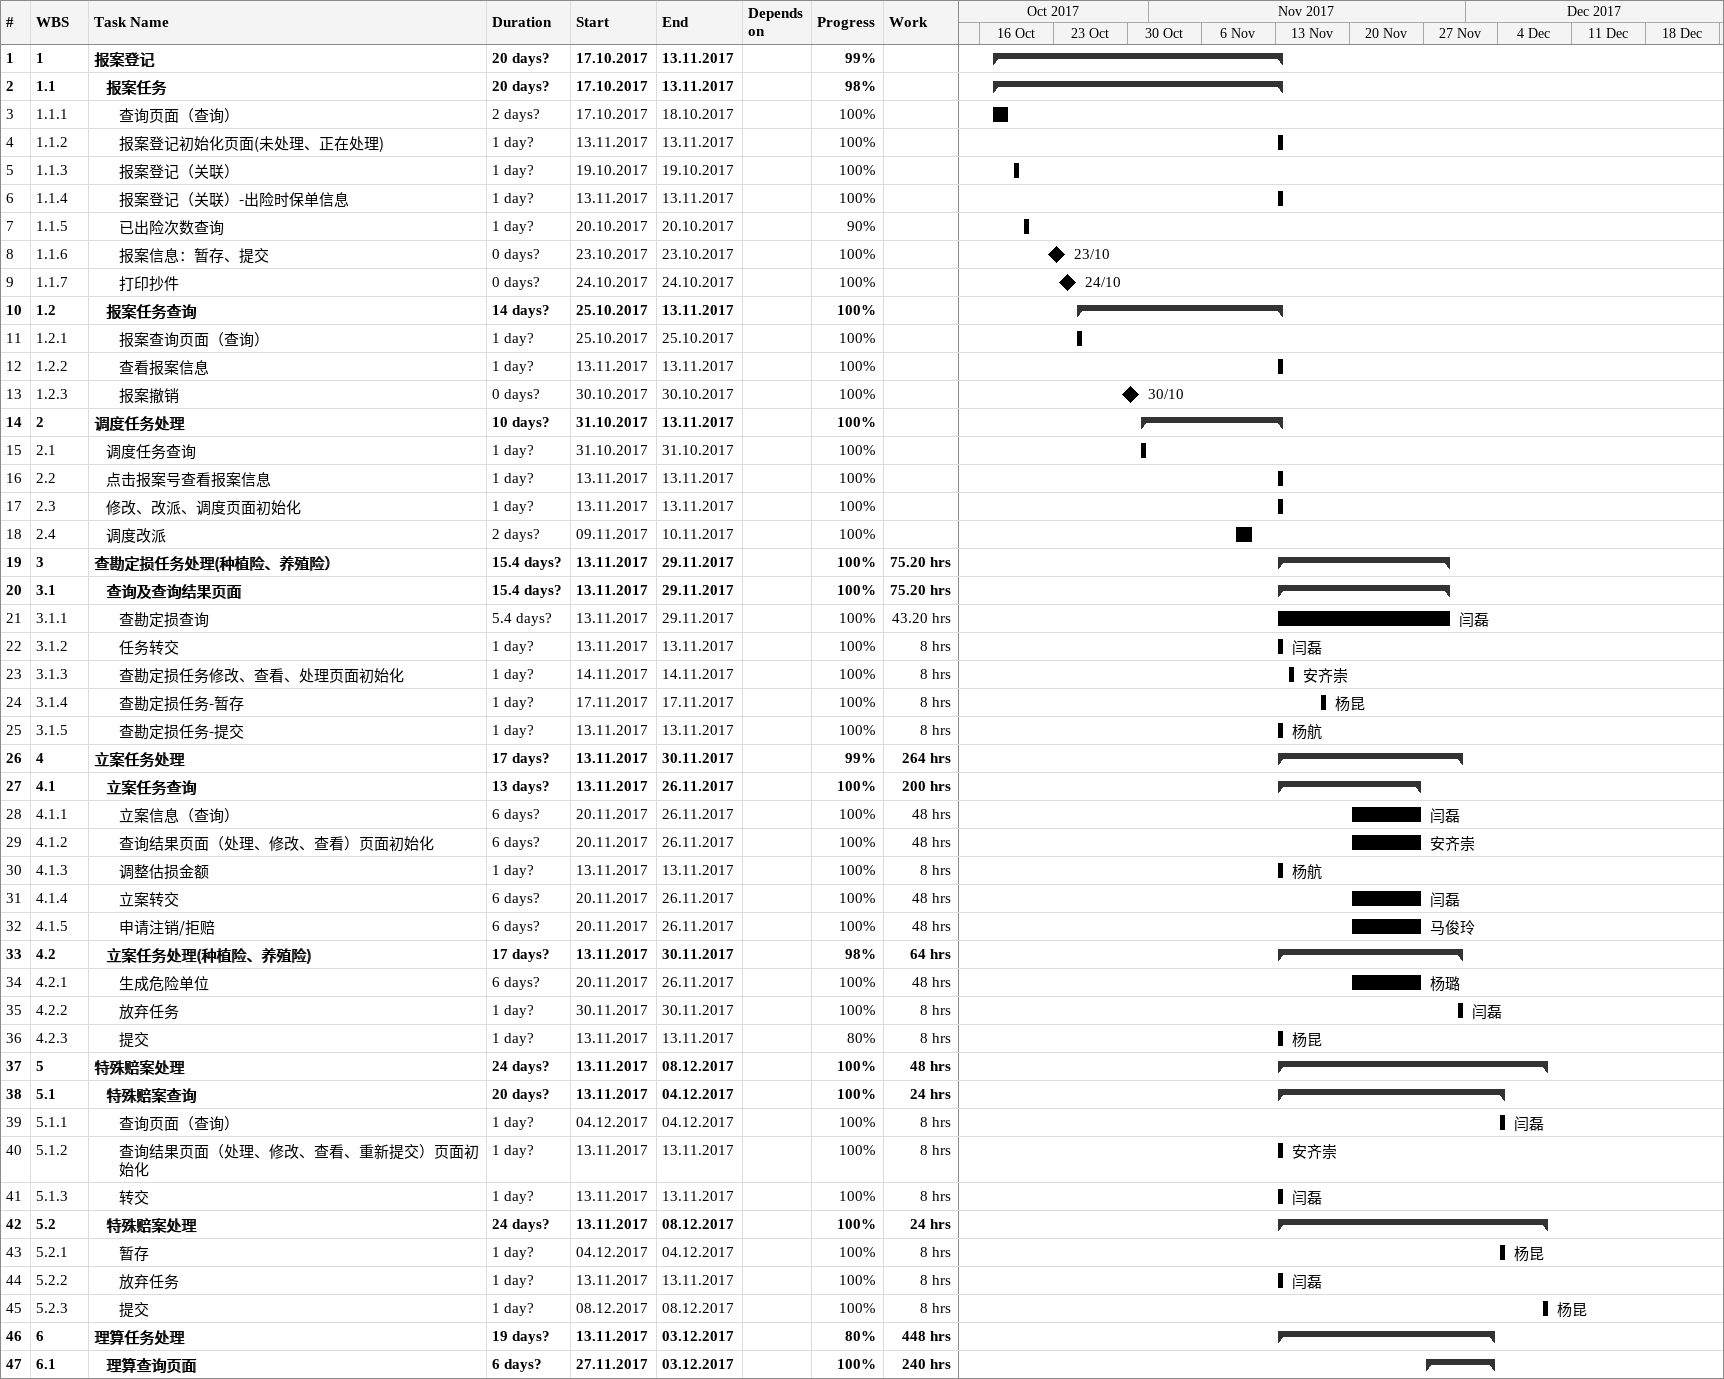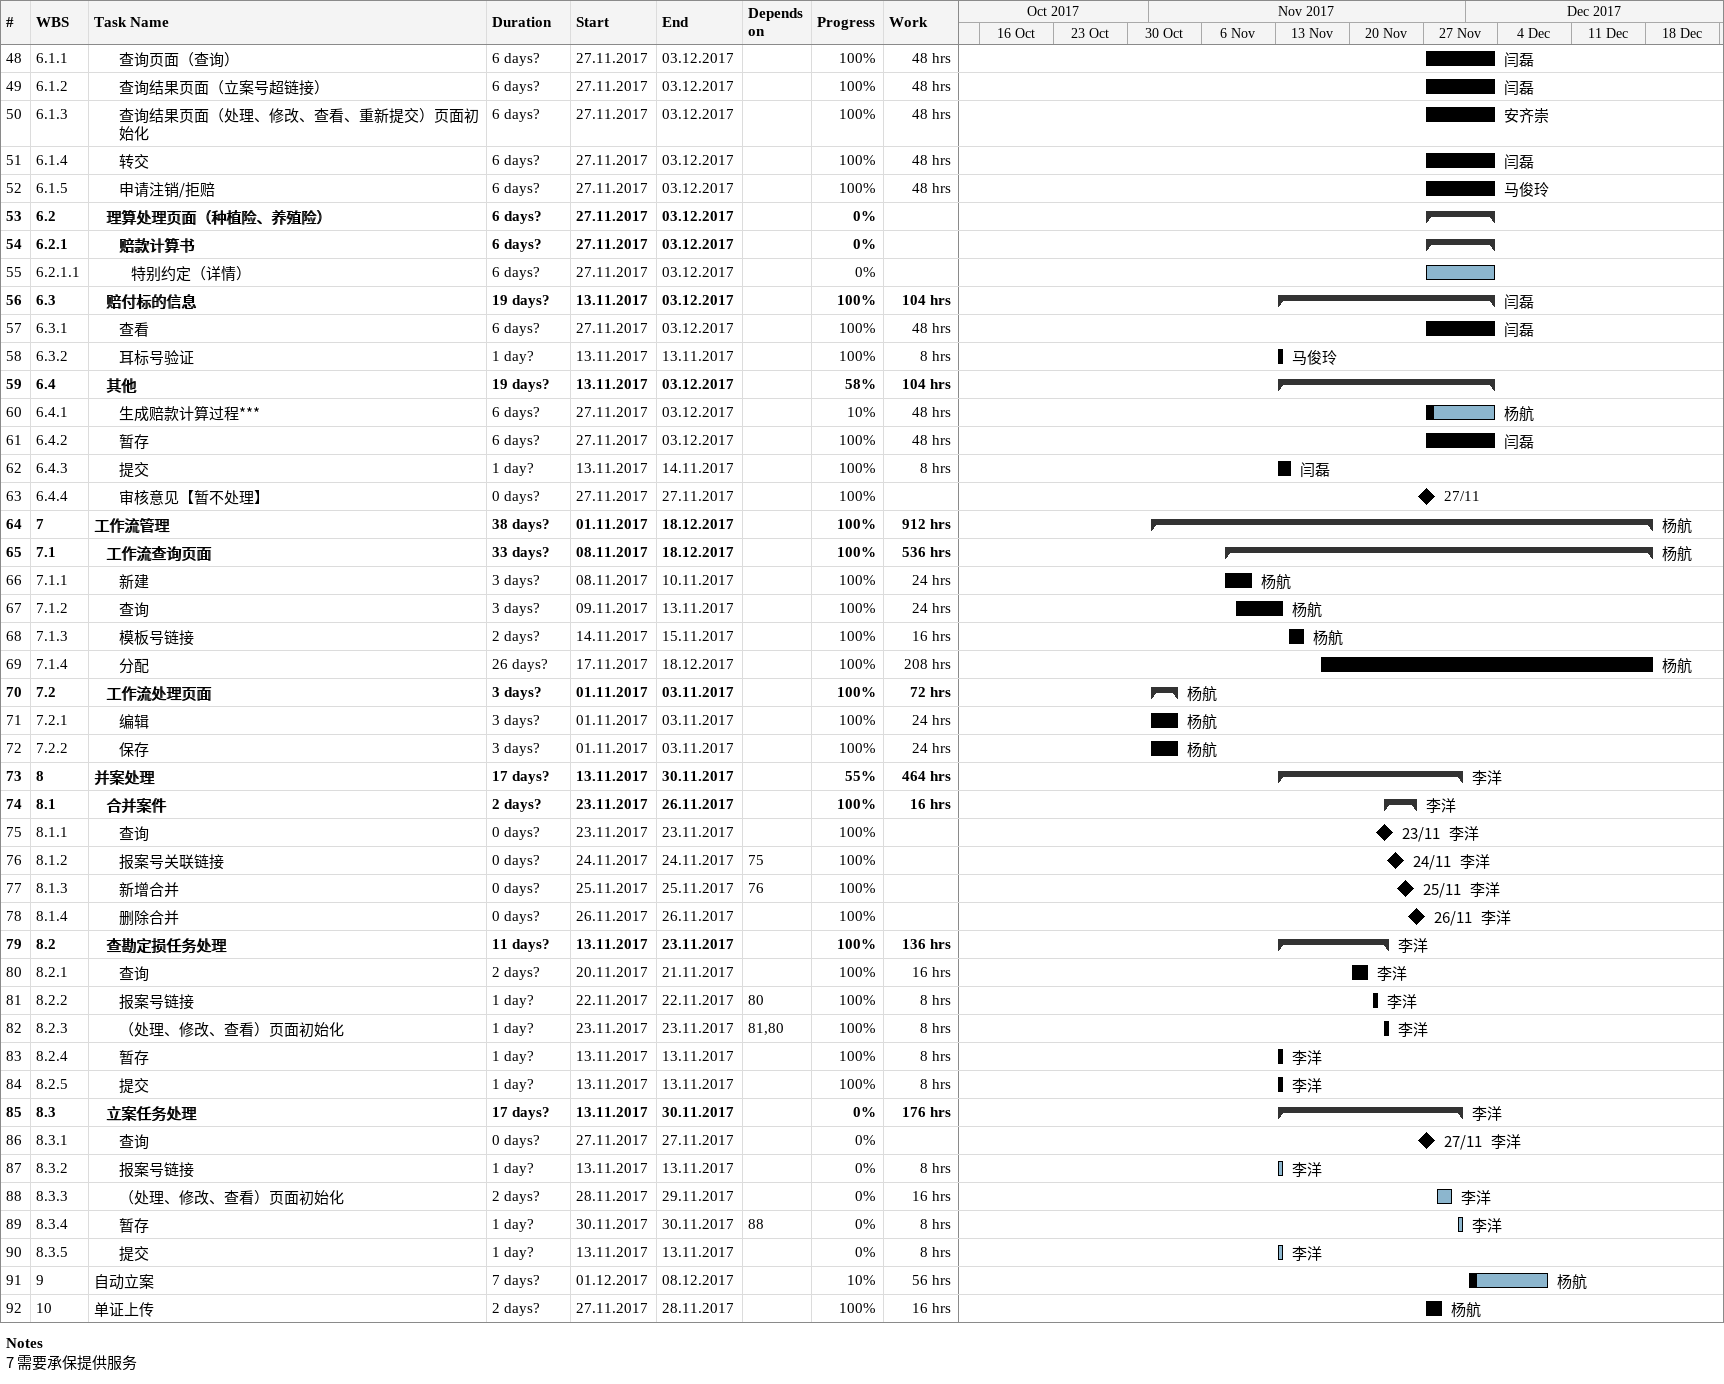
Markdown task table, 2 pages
| ID | WBS | Task | Duration | Start | Finish | Predecessors | Resources | % complete | Work (h) |
|---|---|---|---|---|---|---|---|---|---|
| 1 | 1 | **报案登记** | 20d? | 2017-10-17 | 2017-11-13 |  |  | 99 |  |
| 2 | 1.1 | **报案任务** | 20d? | 2017-10-17 | 2017-11-13 |  |  | 98 |  |
| 3 | 1.1.1 | 查询页面（查询） | 2d? | 2017-10-17 | 2017-10-18 |  |  | 100 |  |
| 4 | 1.1.2 | 报案登记初始化页面(未处理、正在处理) | 1d? | 2017-11-13 | 2017-11-13 |  |  | 100 |  |
| 5 | 1.1.3 | 报案登记（关联） | 1d? | 2017-10-19 | 2017-10-19 |  |  | 100 |  |
| 6 | 1.1.4 | 报案登记（关联）-出险时保单信息 | 1d? | 2017-11-13 | 2017-11-13 |  |  | 100 |  |
| 7 | 1.1.5 | 已出险次数查询 | 1d? | 2017-10-20 | 2017-10-20 |  |  | 90 |  |
| 8 | 1.1.6 | 报案信息：暂存、提交 | 0d? | 2017-10-23 | 2017-10-23 |  |  | 100 |  |
| 9 | 1.1.7 | 打印抄件 | 0d? | 2017-10-24 | 2017-10-24 |  |  | 100 |  |
| 10 | 1.2 | **报案任务查询** | 14d? | 2017-10-25 | 2017-11-13 |  |  | 100 |  |
| 11 | 1.2.1 | 报案查询页面（查询） | 1d? | 2017-10-25 | 2017-10-25 |  |  | 100 |  |
| 12 | 1.2.2 | 查看报案信息 | 1d? | 2017-11-13 | 2017-11-13 |  |  | 100 |  |
| 13 | 1.2.3 | 报案撤销 | 0d? | 2017-10-30 | 2017-10-30 |  |  | 100 |  |
| 14 | 2 | **调度任务处理** | 10d? | 2017-10-31 | 2017-11-13 |  |  | 100 |  |
| 15 | 2.1 | 调度任务查询 | 1d? | 2017-10-31 | 2017-10-31 |  |  | 100 |  |
| 16 | 2.2 | 点击报案号查看报案信息 | 1d? | 2017-11-13 | 2017-11-13 |  |  | 100 |  |
| 17 | 2.3 | 修改、改派、调度页面初始化 | 1d? | 2017-11-13 | 2017-11-13 |  |  | 100 |  |
| 18 | 2.4 | 调度改派 | 2d? | 2017-11-09 | 2017-11-10 |  |  | 100 |  |
| 19 | 3 | **查勘定损任务处理(种植险、养殖险）** | 15.4d? | 2017-11-13 | 2017-11-29 |  |  | 100 | 75.20 |
| 20 | 3.1 | **查询及查询结果页面** | 15.4d? | 2017-11-13 | 2017-11-29 |  |  | 100 | 75.20 |
| 21 | 3.1.1 | 查勘定损查询 | 5.4d? | 2017-11-13 | 2017-11-29 |  | 闫磊 | 100 | 43.20 |
| 22 | 3.1.2 | 任务转交 | 1d? | 2017-11-13 | 2017-11-13 |  | 闫磊 | 100 | 8 |
| 23 | 3.1.3 | 查勘定损任务修改、查看、处理页面初始化 | 1d? | 2017-11-14 | 2017-11-14 |  | 安齐崇 | 100 | 8 |
| 24 | 3.1.4 | 查勘定损任务-暂存 | 1d? | 2017-11-17 | 2017-11-17 |  | 杨昆 | 100 | 8 |
| 25 | 3.1.5 | 查勘定损任务-提交 | 1d? | 2017-11-13 | 2017-11-13 |  | 杨航 | 100 | 8 |
| 26 | 4 | **立案任务处理** | 17d? | 2017-11-13 | 2017-11-30 |  |  | 99 | 264 |
| 27 | 4.1 | **立案任务查询** | 13d? | 2017-11-13 | 2017-11-26 |  |  | 100 | 200 |
| 28 | 4.1.1 | 立案信息（查询） | 6d? | 2017-11-20 | 2017-11-26 |  | 闫磊 | 100 | 48 |
| 29 | 4.1.2 | 查询结果页面（处理、修改、查看）页面初始化 | 6d? | 2017-11-20 | 2017-11-26 |  | 安齐崇 | 100 | 48 |
| 30 | 4.1.3 | 调整估损金额 | 1d? | 2017-11-13 | 2017-11-13 |  | 杨航 | 100 | 8 |
| 31 | 4.1.4 | 立案转交 | 6d? | 2017-11-20 | 2017-11-26 |  | 闫磊 | 100 | 48 |
| 32 | 4.1.5 | 申请注销/拒赔 | 6d? | 2017-11-20 | 2017-11-26 |  | 马俊玲 | 100 | 48 |
| 33 | 4.2 | **立案任务处理(种植险、养殖险)** | 17d? | 2017-11-13 | 2017-11-30 |  |  | 98 | 64 |
| 34 | 4.2.1 | 生成危险单位 | 6d? | 2017-11-20 | 2017-11-26 |  | 杨璐 | 100 | 48 |
| 35 | 4.2.2 | 放弃任务 | 1d? | 2017-11-30 | 2017-11-30 |  | 闫磊 | 100 | 8 |
| 36 | 4.2.3 | 提交 | 1d? | 2017-11-13 | 2017-11-13 |  | 杨昆 | 80 | 8 |
| 37 | 5 | **特殊赔案处理** | 24d? | 2017-11-13 | 2017-12-08 |  |  | 100 | 48 |
| 38 | 5.1 | **特殊赔案查询** | 20d? | 2017-11-13 | 2017-12-04 |  |  | 100 | 24 |
| 39 | 5.1.1 | 查询页面（查询） | 1d? | 2017-12-04 | 2017-12-04 |  | 闫磊 | 100 | 8 |
| 40 | 5.1.2 | 查询结果页面（处理、修改、查看、重新提交）页面初始化 | 1d? | 2017-11-13 | 2017-11-13 |  | 安齐崇 | 100 | 8 |
| 41 | 5.1.3 | 转交 | 1d? | 2017-11-13 | 2017-11-13 |  | 闫磊 | 100 | 8 |
| 42 | 5.2 | **特殊赔案处理** | 24d? | 2017-11-13 | 2017-12-08 |  |  | 100 | 24 |
| 43 | 5.2.1 | 暂存 | 1d? | 2017-12-04 | 2017-12-04 |  | 杨昆 | 100 | 8 |
| 44 | 5.2.2 | 放弃任务 | 1d? | 2017-11-13 | 2017-11-13 |  | 闫磊 | 100 | 8 |
| 45 | 5.2.3 | 提交 | 1d? | 2017-12-08 | 2017-12-08 |  | 杨昆 | 100 | 8 |
| 46 | 6 | **理算任务处理** | 19d? | 2017-11-13 | 2017-12-03 |  |  | 80 | 448 |
| 47 | 6.1 | **理算查询页面** | 6d? | 2017-11-27 | 2017-12-03 |  |  | 100 | 240 |
| 48 | 6.1.1 | 查询页面（查询） | 6d? | 2017-11-27 | 2017-12-03 |  | 闫磊 | 100 | 48 |
| 49 | 6.1.2 | 查询结果页面（立案号超链接） | 6d? | 2017-11-27 | 2017-12-03 |  | 闫磊 | 100 | 48 |
| 50 | 6.1.3 | 查询结果页面（处理、修改、查看、重新提交）页面初始化 | 6d? | 2017-11-27 | 2017-12-03 |  | 安齐崇 | 100 | 48 |
| 51 | 6.1.4 | 转交 | 6d? | 2017-11-27 | 2017-12-03 |  | 闫磊 | 100 | 48 |
| 52 | 6.1.5 | 申请注销/拒赔 | 6d? | 2017-11-27 | 2017-12-03 |  | 马俊玲 | 100 | 48 |
| 53 | 6.2 | **理算处理页面（种植险、养殖险）** | 6d? | 2017-11-27 | 2017-12-03 |  |  | 0 |  |
| 54 | 6.2.1 | **赔款计算书** | 6d? | 2017-11-27 | 2017-12-03 |  |  | 0 |  |
| 55 | 6.2.1.1 | 特别约定（详情） | 6d? | 2017-11-27 | 2017-12-03 |  |  | 0 |  |
| 56 | 6.3 | **赔付标的信息** | 19d? | 2017-11-13 | 2017-12-03 |  | 闫磊 | 100 | 104 |
| 57 | 6.3.1 | 查看 | 6d? | 2017-11-27 | 2017-12-03 |  | 闫磊 | 100 | 48 |
| 58 | 6.3.2 | 耳标号验证 | 1d? | 2017-11-13 | 2017-11-13 |  | 马俊玲 | 100 | 8 |
| 59 | 6.4 | **其他** | 19d? | 2017-11-13 | 2017-12-03 |  |  | 58 | 104 |
| 60 | 6.4.1 | 生成赔款计算过程*** | 6d? | 2017-11-27 | 2017-12-03 |  | 杨航 | 10 | 48 |
| 61 | 6.4.2 | 暂存 | 6d? | 2017-11-27 | 2017-12-03 |  | 闫磊 | 100 | 48 |
| 62 | 6.4.3 | 提交 | 1d? | 2017-11-13 | 2017-11-14 |  | 闫磊 | 100 | 8 |
| 63 | 6.4.4 | 审核意见【暂不处理】 | 0d? | 2017-11-27 | 2017-11-27 |  |  | 100 |  |
| 64 | 7 | **工作流管理** | 38d? | 2017-11-01 | 2017-12-18 |  | 杨航 | 100 | 912 |
| 65 | 7.1 | **工作流查询页面** | 33d? | 2017-11-08 | 2017-12-18 |  | 杨航 | 100 | 536 |
| 66 | 7.1.1 | 新建 | 3d? | 2017-11-08 | 2017-11-10 |  | 杨航 | 100 | 24 |
| 67 | 7.1.2 | 查询 | 3d? | 2017-11-09 | 2017-11-13 |  | 杨航 | 100 | 24 |
| 68 | 7.1.3 | 模板号链接 | 2d? | 2017-11-14 | 2017-11-15 |  | 杨航 | 100 | 16 |
| 69 | 7.1.4 | 分配 | 26d? | 2017-11-17 | 2017-12-18 |  | 杨航 | 100 | 208 |
| 70 | 7.2 | **工作流处理页面** | 3d? | 2017-11-01 | 2017-11-03 |  | 杨航 | 100 | 72 |
| 71 | 7.2.1 | 编辑 | 3d? | 2017-11-01 | 2017-11-03 |  | 杨航 | 100 | 24 |
| 72 | 7.2.2 | 保存 | 3d? | 2017-11-01 | 2017-11-03 |  | 杨航 | 100 | 24 |
| 73 | 8 | **并案处理** | 17d? | 2017-11-13 | 2017-11-30 |  | 李洋 | 55 | 464 |
| 74 | 8.1 | **合并案件** | 2d? | 2017-11-23 | 2017-11-26 |  | 李洋 | 100 | 16 |
| 75 | 8.1.1 | 查询 | 0d? | 2017-11-23 | 2017-11-23 |  | 李洋 | 100 |  |
| 76 | 8.1.2 | 报案号关联链接 | 0d? | 2017-11-24 | 2017-11-24 | 75 | 李洋 | 100 |  |
| 77 | 8.1.3 | 新增合并 | 0d? | 2017-11-25 | 2017-11-25 | 76 | 李洋 | 100 |  |
| 78 | 8.1.4 | 删除合并 | 0d? | 2017-11-26 | 2017-11-26 |  | 李洋 | 100 |  |
| 79 | 8.2 | **查勘定损任务处理** | 11d? | 2017-11-13 | 2017-11-23 |  | 李洋 | 100 | 136 |
| 80 | 8.2.1 | 查询 | 2d? | 2017-11-20 | 2017-11-21 |  | 李洋 | 100 | 16 |
| 81 | 8.2.2 | 报案号链接 | 1d? | 2017-11-22 | 2017-11-22 | 80 | 李洋 | 100 | 8 |
| 82 | 8.2.3 | （处理、修改、查看）页面初始化 | 1d? | 2017-11-23 | 2017-11-23 | 81, 80 | 李洋 | 100 | 8 |
| 83 | 8.2.4 | 暂存 | 1d? | 2017-11-13 | 2017-11-13 |  | 李洋 | 100 | 8 |
| 84 | 8.2.5 | 提交 | 1d? | 2017-11-13 | 2017-11-13 |  | 李洋 | 100 | 8 |
| 85 | 8.3 | **立案任务处理** | 17d? | 2017-11-13 | 2017-11-30 |  | 李洋 | 0 | 176 |
| 86 | 8.3.1 | 查询 | 0d? | 2017-11-27 | 2017-11-27 |  | 李洋 | 0 |  |
| 87 | 8.3.2 | 报案号链接 | 1d? | 2017-11-13 | 2017-11-13 |  | 李洋 | 0 | 8 |
| 88 | 8.3.3 | （处理、修改、查看）页面初始化 | 2d? | 2017-11-28 | 2017-11-29 |  | 李洋 | 0 | 16 |
| 89 | 8.3.4 | 暂存 | 1d? | 2017-11-30 | 2017-11-30 | 88 | 李洋 | 0 | 8 |
| 90 | 8.3.5 | 提交 | 1d? | 2017-11-13 | 2017-11-13 |  | 李洋 | 0 | 8 |
| 91 | 9 | 自动立案 | 7d? | 2017-12-01 | 2017-12-08 |  | 杨航 | 10 | 56 |
| 92 | 10 | 单证上传 | 2d? | 2017-11-27 | 2017-11-28 |  | 杨航 | 100 | 16 |

Notes
- 7: 需要承保提供服务
